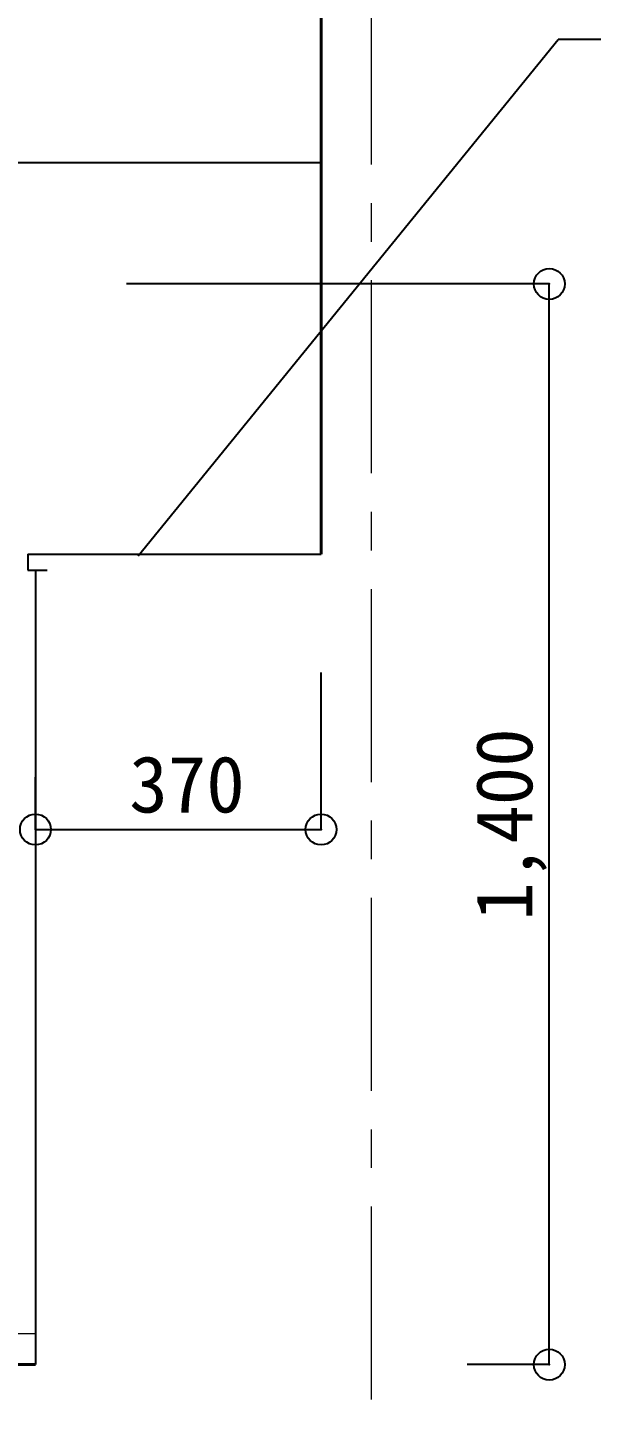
# Model space of a CAD drawing. Units: millimetres at full size, sheet at 1:50. Extents: x -31113 to 29332, y -20209 to 31249.
# Drawn here: x 18005 to 18736, y -5445 to -3664 of the extents above; entities that cross this region are included whole.
import ezdxf
from ezdxf.enums import TextEntityAlignment as Align

# ---------------------------------------------------------------- set-up
doc = ezdxf.new("R2010")
doc.units = ezdxf.units.MM
doc.header["$LTSCALE"] = 50
doc.header["$PDMODE"] = 32
doc.header["$PDSIZE"] = 40
doc.linetypes.add('CHAIN1', pattern=[8, 5, -1, 1, -1])
for name, color, linetype, lineweight in [('B-1_通り芯・通り番号', 1, 'CHAIN1', 18), ('B-3_仕上線(黄)', 3, 'Continuous', 40), ('B-A_文字', 7, 'Continuous', 25), ('B-F_寸法・方位', 7, 'Continuous', 25)]:
    doc.layers.add(name, color=color, linetype=linetype, lineweight=lineweight)
doc.styles.add('ＭＳ ゴシック', font='')
doc.styles.get('ＭＳ ゴシック').set_extended_font_data('MS Gothic')

msp = doc.modelspace()

# ---------------------------------------------------------------- linework, layer by layer
at = {"layer": 'B-1_通り芯・通り番号'}
msp.add_line((18450.23, -2391.96), (18450.23, -6146.71), dxfattribs=at)
msp.add_line((18450.23, -2391.96), (18450.23, -6146.71), dxfattribs=at)
at = {"layer": 'B-3_仕上線(黄)', "color": 7, "lineweight": 25}
msp.add_line((17572.15, -3839.56), (18385.23, -3839.56), dxfattribs=at)
at = {"layer": 'B-3_仕上線(黄)'}
msp.add_line((18015.23, -5396.71), (16695.23, -5396.71), dxfattribs=at)
msp.add_lwpolyline([(17475.23, -3425.28), (18385.23, -3425.28), (18385.23, -4346.71)], dxfattribs=at)
at = {"layer": 'B-A_文字', "color": 1, "lineweight": 18}
msp.add_line((18015.23, -5356.71), (17917.03, -5356.71), dxfattribs=at)
at = {"layer": 'B-F_寸法・方位'}
for p, q in [((18148.29, -4348.86), (18692.37, -3680.08)), ((20080.49, -3680.08), (18692.37, -3680.08)), ((18680.89, -3996.71), (18133.06, -3996.71)), ((18680.89, -5396.71), (18680.89, -3996.71)), ((18005.23, -4346.71), (18005.23, -4367.71)), ((18005.23, -4346.71), (18385.23, -4346.71)), ((18005.23, -4367.71), (18030.42, -4367.71)), ((18015.23, -4367.71), (18015.23, -5396.71)), ((18015.23, -4703.47), (18015.23, -4635.73)), ((18680.89, -5396.71), (18574.48, -5396.71))]:
    msp.add_line(p, q, dxfattribs=at)
msp.add_lwpolyline([(18015.23, -4703.47), (18385.23, -4703.47), (18385.23, -4500.25)], dxfattribs=at)
for p in [(18680.89, -3996.71), (18015.23, -4703.47), (18385.23, -4703.47), (18680.89, -5396.71)]:
    msp.add_point(p, dxfattribs=at)

# ---------------------------------------------------------------- texts
at = {"layer": 'B-F_寸法・方位', "style": 'ＭＳ ゴシック'}
msp.add_text('1,400', height=73.31, rotation=90, dxfattribs=at).set_placement((18680.89, -4821.71), align=Align.BOTTOM_LEFT)
msp.add_text('370', height=73.31, dxfattribs=at).set_placement((18136.78, -4703.47), align=Align.BOTTOM_LEFT)

doc.saveas('drawing.dxf')
